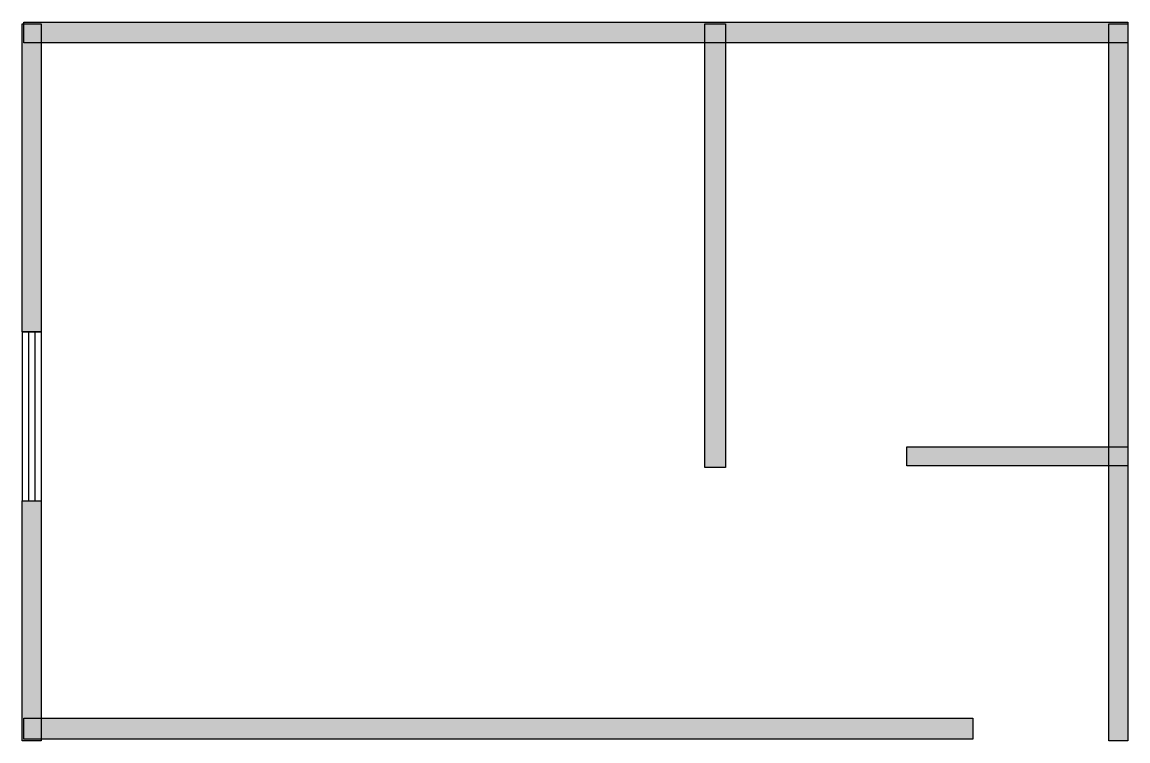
# Model space of a CAD drawing. Header units: centimetres. Extents: x 1 to 867, y 0 to 563.
import ezdxf

# ---------------------------------------------------------------- set-up
doc = ezdxf.new("R2010")
doc.units = ezdxf.units.CM
doc.layers.add('WALL', color=7, linetype='Continuous')
doc.layers.add('WINDOW', color=5, linetype='Continuous')

msp = doc.modelspace()

# ---------------------------------------------------------------- hatches: boundary and pattern name
at = {"layer": 'WALL'}
h = msp.add_hatch(color=256, dxfattribs=at)
h.dxf.hatch_style = 1
h.paths.add_polyline_path([(2.73, 563.18), (867.27, 563.18), (867.27, 546.82), (2.73, 546.82)])
h = msp.add_hatch(color=256, dxfattribs=at)
h.dxf.hatch_style = 1
h.paths.add_polyline_path([(1.36, 561.82), (16.36, 561.82), (16.36, 320.45), (1.36, 320.45)])
h = msp.add_hatch(color=256, dxfattribs=at)
h.dxf.hatch_style = 1
h.paths.add_polyline_path([(535.91, 561.82), (552.27, 561.82), (552.27, 214.09), (535.91, 214.09)])
h = msp.add_hatch(color=256, dxfattribs=at)
h.dxf.hatch_style = 1
h.paths.add_polyline_path([(852.27, 561.82), (867.27, 561.82), (867.27, 0), (852.27, 0)])
h = msp.add_hatch(color=256, dxfattribs=at)
h.dxf.hatch_style = 1
h.paths.add_polyline_path([(694.09, 230.45), (867.27, 230.45), (867.27, 215.45), (694.09, 215.45)])
h = msp.add_hatch(color=256, dxfattribs=at)
h.dxf.hatch_style = 1
h.paths.add_polyline_path([(1.36, 188.18), (16.36, 188.18), (16.36, 0), (1.36, 0)])
h = msp.add_hatch(color=256, dxfattribs=at)
h.dxf.hatch_style = 1
h.paths.add_polyline_path([(2.73, 17.73), (745.91, 17.73), (745.91, 1.36), (2.73, 1.36)])

# ---------------------------------------------------------------- linework, layer by layer
for points in [[(2.73, 563.18), (867.27, 563.18), (867.27, 546.82), (2.73, 546.82)], [(1.36, 561.82), (16.36, 561.82), (16.36, 320.45), (1.36, 320.45)], [(535.91, 561.82), (552.27, 561.82), (552.27, 214.09), (535.91, 214.09)], [(852.27, 561.82), (867.27, 561.82), (867.27, 0), (852.27, 0)], [(694.09, 230.45), (867.27, 230.45), (867.27, 215.45), (694.09, 215.45)], [(1.36, 188.18), (16.36, 188.18), (16.36, 0), (1.36, 0)], [(2.73, 17.73), (745.91, 17.73), (745.91, 1.36), (2.73, 1.36)]]:
    msp.add_lwpolyline(points, close=True, dxfattribs=at)
at = {"layer": 'WINDOW'}
for p, q in [((1.36, 320.45), (1.36, 188.18)), ((1.36, 320.45), (16.36, 320.45)), ((6.36, 320.45), (6.36, 188.18)), ((11.36, 320.45), (11.36, 188.18)), ((16.36, 320.45), (16.36, 188.18)), ((1.36, 188.18), (16.36, 188.18))]:
    msp.add_line(p, q, dxfattribs=at)

doc.saveas('drawing.dxf')
